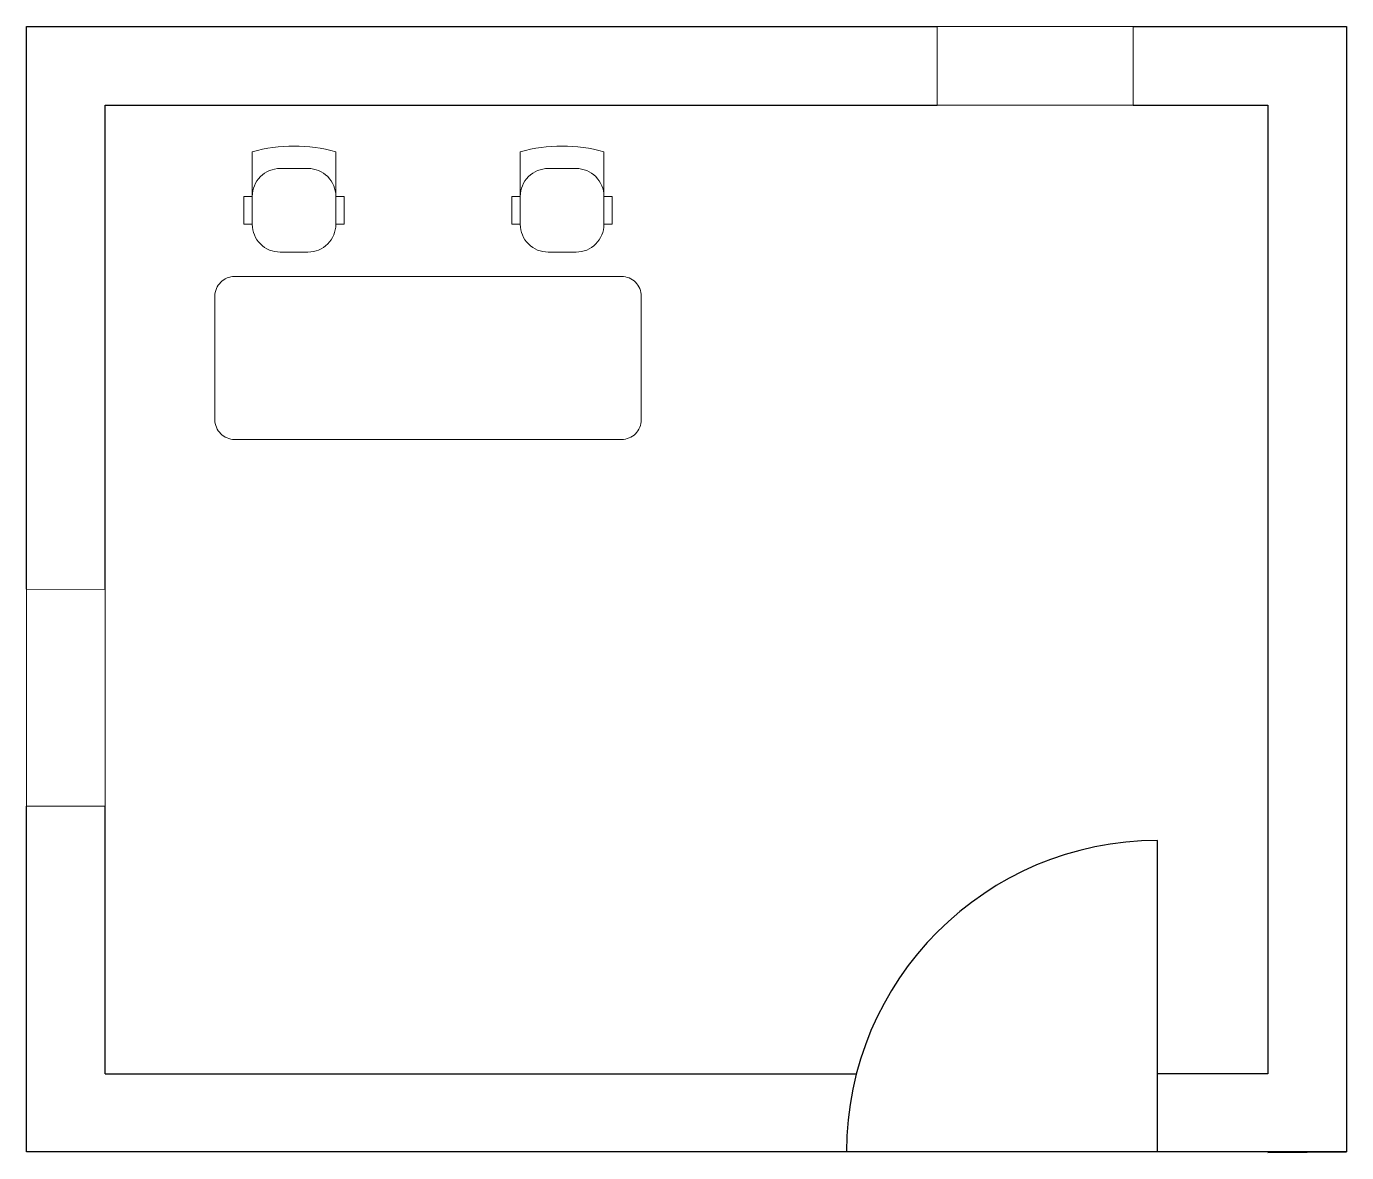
# Model space of a CAD drawing. Header units: millimetres. Extents: x 13.6 to 47.1, y 4.3 to 32.9.
import ezdxf

# ---------------------------------------------------------------- set-up
doc = ezdxf.new("R2010")
doc.units = ezdxf.units.MM
doc.header["$MEASUREMENT"] = 0
for name, color, linetype, lineweight in [('fereastra', 200, 'Continuous', 9), ('masa', 32, 'Continuous', 20), ('permietru', 50, 'Continuous', 30), ('scaun', 140, 'Continuous', 20), ('usa', 100, 'Continuous', 25)]:
    doc.layers.add(name, color=color, linetype=linetype, lineweight=lineweight)

msp = doc.modelspace()

# ---------------------------------------------------------------- linework, layer by layer
at = {"layer": 'fereastra'}
for p, q in [((36.721, 30.885), (36.721, 32.885)), ((41.69, 32.885), (36.721, 32.885)), ((41.69, 32.885), (41.69, 30.885)), ((36.721, 30.885), (41.69, 30.885)), ((13.608, 18.611), (15.608, 18.6)), ((13.608, 18.611), (13.608, 13.107)), ((15.608, 18.6), (15.608, 13.107)), ((13.608, 13.107), (15.608, 13.107))]:
    msp.add_line(p, q, dxfattribs=at)
at = {"layer": 'masa'}
msp.add_lwpolyline([(18.891, 26.541), (28.71, 26.541, -0.414214), (29.21, 26.041), (29.21, 22.906, -0.414214), (28.71, 22.406), (18.891, 22.406, -0.414214), (18.391, 22.906), (18.391, 26.041, -0.414214)], format="xyb", close=True, dxfattribs=at)
at = {"layer": 'permietru'}
for p, q in [((15.608, 30.885), (36.721, 30.885)), ((15.608, 18.6), (15.608, 30.885)), ((41.69, 30.885), (45.11, 30.885)), ((45.11, 30.885), (45.11, 6.316)), ((15.608, 6.316), (15.608, 13.107)), ((15.608, 6.316), (34.671, 6.316)), ((45.11, 6.316), (42.315, 6.316)), ((45.11, 4.316), (47.11, 4.336))]:
    msp.add_line(p, q, dxfattribs=at)
for points in [[(41.69, 32.885), (47.11, 32.885), (47.11, 4.336), (13.608, 4.336), (13.608, 13.107)], [(13.608, 18.611), (13.608, 32.885), (36.721, 32.885)]]:
    msp.add_lwpolyline(points, dxfattribs=at)
at = {"layer": 'scaun'}
for points in [[(19.339, 28.574), (19.127, 28.574), (19.127, 27.866), (19.339, 27.866), (19.339, 29.705)], [(21.46, 28.574), (21.672, 28.574), (21.672, 27.866), (21.46, 27.866), (21.46, 29.705)], [(26.141, 28.574), (25.929, 28.574), (25.929, 27.866), (26.141, 27.866), (26.141, 29.705)], [(28.263, 28.574), (28.475, 28.574), (28.475, 27.866), (28.263, 27.866), (28.263, 29.705)]]:
    msp.add_lwpolyline(points, dxfattribs=at)
for points in [[(19.339, 28.574, -0.414214), (20.046, 29.281), (20.753, 29.281, -0.414214), (21.46, 28.574)], [(28.263, 28.574, 0.414214), (27.556, 29.281), (26.848, 29.281, 0.414214), (26.141, 28.574)], [(21.46, 27.866, -0.414214), (20.753, 27.159), (20.046, 27.159, -0.414214), (19.339, 27.866)], [(26.141, 27.866, 0.414214), (26.848, 27.159), (27.556, 27.159, 0.414214), (28.263, 27.866)]]:
    msp.add_lwpolyline(points, format="xyb", dxfattribs=at)
for centre in [(20.399, 25.896), (27.202, 25.896)]:
    msp.add_arc(centre, 3.954, 74.4392, 105.5608, dxfattribs=at)
at = {"layer": 'usa'}
msp.add_line((42.315, 4.336), (42.315, 12.233), dxfattribs=at)
msp.add_arc((42.315, 4.336), 7.896, 90, 180, dxfattribs=at)

doc.saveas('drawing.dxf')
